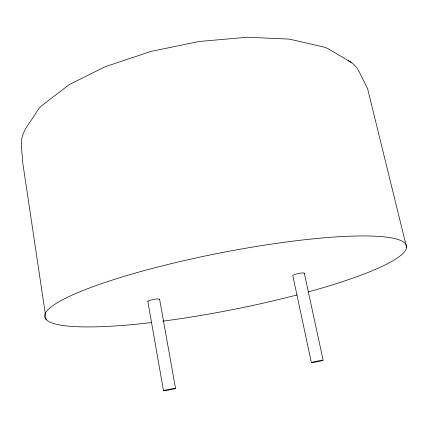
<?xml version="1.0" encoding="UTF-8"?>
<svg xmlns="http://www.w3.org/2000/svg" width="428" height="428" viewBox="0 0 428 428"><rect width="100%" height="100%" fill="white"/><g stroke="black" fill="none" stroke-linecap="round" stroke-linejoin="round"><path stroke-width="0.64" d="M406.6 247.448L367.631 88.789L358.514 70.374L356.438 67.308L353.956 64.601L351.115 62.301L327.57 48.391L324.413 47.176L289.301 39.114L247.502 37.236L198.897 41.505L150.945 51.44L105.288 66.682L69.224 84.616L42.03 105.438L39.504 107.808L37.391 110.568C32.362 120.263 23.39 128.421 21.635 139.592C21.015 147.43 22.459 155.268 22.796 163.1L46.187 319.609M347.959 60.439L351.115 62.301M304.281 273.128L323.14 360.242M311.381 362.644L292.811 275.664A5.885 0.893 -11.8 0 1 298.707 273.449A5.885 0.893 -11.8 0 1 304.228 273.38M159.612 299.284L175.544 388.426A6.126 0.321 -10.8 0 1 166.428 390.443A6.126 0.321 -10.8 0 1 166.61 389.838A6.126 0.321 -10.8 0 1 175.544 388.426M147.821 301.398L163.507 390.716M151.71 322.535A184.366 29.008 -11.1 0 1 81.106 291.275A184.366 29.008 -11.1 0 1 364.142 235.94A184.366 29.008 -11.1 0 1 308.267 291.928M297.241 294.887A184.366 29.008 -11.1 0 1 162.833 321.155M148.04 301.601A5.992 0.926 -10.3 0 1 153.668 299.407A5.992 0.926 -10.3 0 1 159.414 299.563M313.408 362.452A6.013 0.31 -11.3 0 0 323.049 360.339A6.013 0.31 -11.3 0 0 315.308 361.532A6.013 0.31 -11.3 0 0 313.408 362.452"/></g></svg>
